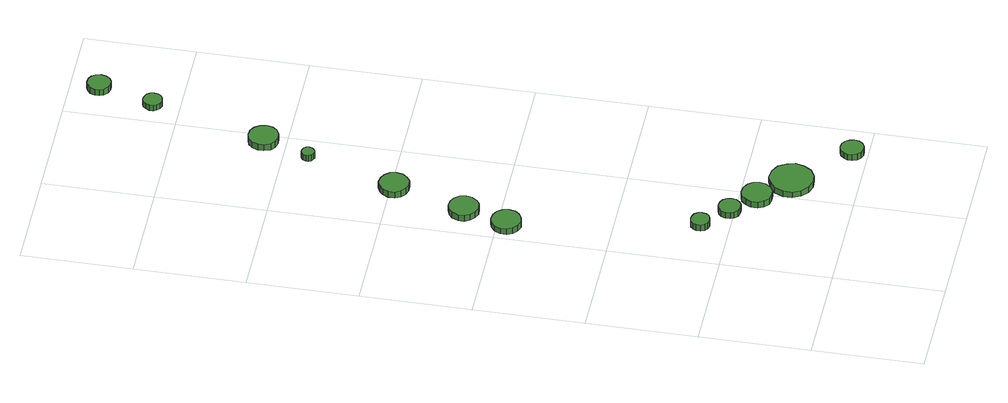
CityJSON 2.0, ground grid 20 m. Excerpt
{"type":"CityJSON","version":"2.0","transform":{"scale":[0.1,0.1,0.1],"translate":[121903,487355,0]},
"CityObjects":{
"tree1":{"type":"SolitaryVegetationObject","attributes":{"function":"something"},"geometry":[{"type":"MultiSurface","lod":"1","boundaries":[[[0,1,2,3,4,5,6,7,8,9,10,11,12,13,14]],[[15,16,17,18,19,20,21,22,23,24,25,26,27,28,29]],[[0,29,28,1]],[[1,28,27,2]],[[2,27,26,3]],[[3,26,25,4]],[[4,25,24,5]],[[5,24,23,6]],[[6,23,22,7]],[[7,22,21,8]],[[8,21,20,9]],[[9,20,19,10]],[[10,19,18,11]],[[11,18,17,12]],[[12,17,16,13]],[[13,16,15,14]],[[14,15,29,0]]]}]},
"tree2":{"type":"SolitaryVegetationObject","attributes":{"function":"something"},"geometry":[{"type":"MultiSurface","lod":"1","boundaries":[[[30,31,32,33,34,35,36,37,38,39,40,41,42,43,44]],[[45,46,47,48,49,50,51,52,53,54,55,56,57,58,59]],[[30,59,58,31]],[[31,58,57,32]],[[32,57,56,33]],[[33,56,55,34]],[[34,55,54,35]],[[35,54,53,36]],[[36,53,52,37]],[[37,52,51,38]],[[38,51,50,39]],[[39,50,49,40]],[[40,49,48,41]],[[41,48,47,42]],[[42,47,46,43]],[[43,46,45,44]],[[44,45,59,30]]]}]},
"tree3":{"type":"SolitaryVegetationObject","attributes":{"function":"something"},"geometry":[{"type":"MultiSurface","lod":"1","boundaries":[[[60,61,62,63,64,65,66,67,68,69,70,71,72,73,74]],[[75,76,77,78,79,80,81,82,83,84,85,86,87,88,89]],[[60,89,88,61]],[[61,88,87,62]],[[62,87,86,63]],[[63,86,85,64]],[[64,85,84,65]],[[65,84,83,66]],[[66,83,82,67]],[[67,82,81,68]],[[68,81,80,69]],[[69,80,79,70]],[[70,79,78,71]],[[71,78,77,72]],[[72,77,76,73]],[[73,76,75,74]],[[74,75,89,60]]]}]},
"tree4":{"type":"SolitaryVegetationObject","attributes":{"function":"something"},"geometry":[{"type":"MultiSurface","lod":"1","boundaries":[[[90,91,92,93,94,95,96,97,98,99,100,101,102,103,104]],[[105,106,107,108,109,110,111,112,113,114,115,116,117,118,119]],[[90,119,118,91]],[[91,118,117,92]],[[92,117,116,93]],[[93,116,115,94]],[[94,115,114,95]],[[95,114,113,96]],[[96,113,112,97]],[[97,112,111,98]],[[98,111,110,99]],[[99,110,109,100]],[[100,109,108,101]],[[101,108,107,102]],[[102,107,106,103]],[[103,106,105,104]],[[104,105,119,90]]]}]},
"tree5":{"type":"SolitaryVegetationObject","attributes":{"function":"something"},"geometry":[{"type":"MultiSurface","lod":"1","boundaries":[[[120,121,122,123,124,125,126,127,128,129,130,131,132,133,134]],[[135,136,137,138,139,140,141,142,143,144,145,146,147,148,149]],[[120,149,148,121]],[[121,148,147,122]],[[122,147,146,123]],[[123,146,145,124]],[[124,145,144,125]],[[125,144,143,126]],[[126,143,142,127]],[[127,142,141,128]],[[128,141,140,129]],[[129,140,139,130]],[[130,139,138,131]],[[131,138,137,132]],[[132,137,136,133]],[[133,136,135,134]],[[134,135,149,120]]]}]},
"tree6":{"type":"SolitaryVegetationObject","attributes":{"function":"something"},"geometry":[{"type":"MultiSurface","lod":"1","boundaries":[[[150,151,152,153,154,155,156,157,158,159,160,161,162,163,164]],[[165,166,167,168,169,170,171,172,173,174,175,176,177,178,179]],[[150,179,178,151]],[[151,178,177,152]],[[152,177,176,153]],[[153,176,175,154]],[[154,175,174,155]],[[155,174,173,156]],[[156,173,172,157]],[[157,172,171,158]],[[158,171,170,159]],[[159,170,169,160]],[[160,169,168,161]],[[161,168,167,162]],[[162,167,166,163]],[[163,166,165,164]],[[164,165,179,150]]]}]},
"tree7":{"type":"SolitaryVegetationObject","attributes":{"function":"something"},"geometry":[{"type":"MultiSurface","lod":"1","boundaries":[[[180,181,182,183,184,185,186,187,188,189,190,191,192,193,194]],[[195,196,197,198,199,200,201,202,203,204,205,206,207,208,209]],[[180,209,208,181]],[[181,208,207,182]],[[182,207,206,183]],[[183,206,205,184]],[[184,205,204,185]],[[185,204,203,186]],[[186,203,202,187]],[[187,202,201,188]],[[188,201,200,189]],[[189,200,199,190]],[[190,199,198,191]],[[191,198,197,192]],[[192,197,196,193]],[[193,196,195,194]],[[194,195,209,180]]]}]},
"tree8":{"type":"SolitaryVegetationObject","attributes":{"function":"something"},"geometry":[{"type":"MultiSurface","lod":"1","boundaries":[[[210,211,212,213,214,215,216,217,218,219,220,221,222,223,224]],[[225,226,227,228,229,230,231,232,233,234,235,236,237,238,239]],[[210,239,238,211]],[[211,238,237,212]],[[212,237,236,213]],[[213,236,235,214]],[[214,235,234,215]],[[215,234,233,216]],[[216,233,232,217]],[[217,232,231,218]],[[218,231,230,219]],[[219,230,229,220]],[[220,229,228,221]],[[221,228,227,222]],[[222,227,226,223]],[[223,226,225,224]],[[224,225,239,210]]]}]},
"tree9":{"type":"SolitaryVegetationObject","attributes":{"function":"something"},"geometry":[{"type":"MultiSurface","lod":"1","boundaries":[[[240,241,242,243,244,245,246,247,248,249,250,251,252,253,254]],[[255,256,257,258,259,260,261,262,263,264,265,266,267,268,269]],[[240,269,268,241]],[[241,268,267,242]],[[242,267,266,243]],[[243,266,265,244]],[[244,265,264,245]],[[245,264,263,246]],[[246,263,262,247]],[[247,262,261,248]],[[248,261,260,249]],[[249,260,259,250]],[[250,259,258,251]],[[251,258,257,252]],[[252,257,256,253]],[[253,256,255,254]],[[254,255,269,240]]]}]},
"tree10":{"type":"SolitaryVegetationObject","attributes":{"function":"something"},"geometry":[{"type":"MultiSurface","lod":"1","boundaries":[[[270,271,272,273,274,275,276,277,278,279,280,281,282,283,284]],[[285,286,287,288,289,290,291,292,293,294,295,296,297,298,299]],[[270,299,298,271]],[[271,298,297,272]],[[272,297,296,273]],[[273,296,295,274]],[[274,295,294,275]],[[275,294,293,276]],[[276,293,292,277]],[[277,292,291,278]],[[278,291,290,279]],[[279,290,289,280]],[[280,289,288,281]],[[281,288,287,282]],[[282,287,286,283]],[[283,286,285,284]],[[284,285,299,270]]]}]},
"tree11":{"type":"SolitaryVegetationObject","attributes":{"function":"something"},"geometry":[{"type":"MultiSurface","lod":"1","boundaries":[[[300,301,302,303,304,305,306,307,308,309,310,311,312,313,314]],[[315,316,317,318,319,320,321,322,323,324,325,326,327,328,329]],[[300,329,328,301]],[[301,328,327,302]],[[302,327,326,303]],[[303,326,325,304]],[[304,325,324,305]],[[305,324,323,306]],[[306,323,322,307]],[[307,322,321,308]],[[308,321,320,309]],[[309,320,319,310]],[[310,319,318,311]],[[311,318,317,312]],[[312,317,316,313]],[[313,316,315,314]],[[314,315,329,300]]]}]},
"tree12":{"type":"SolitaryVegetationObject","attributes":{"function":"something"},"geometry":[{"type":"MultiSurface","lod":"1","boundaries":[[[330,331,332,333,334,335,336,337,338,339,340,341,342,343,344]],[[345,346,347,348,349,350,351,352,353,354,355,356,357,358,359]],[[330,359,358,331]],[[331,358,357,332]],[[332,357,356,333]],[[333,356,355,334]],[[334,355,354,335]],[[335,354,353,336]],[[336,353,352,337]],[[337,352,351,338]],[[338,351,350,339]],[[339,350,349,340]],[[340,349,348,341]],[[341,348,347,342]],[[342,347,346,343]],[[343,346,345,344]],[[344,345,359,330]]]}]}
},
"vertices":[
[114,252,21],[113,259,21],[109,265,21],[102,268,21],[95,269,21],[88,267,21],[83,262,21],[80,256,21],[80,248,21],[83,242,21],[88,237,21],[95,235,21],[102,236,21],[109,239,21],[113,245,21],[113,245,8],[109,239,8],[102,236,8],[95,235,8],[88,237,8],[83,242,8],[80,248,8],[80,256,8],[83,262,8],[88,267,8],[95,269,8],[102,268,8],[109,265,8],[113,259,8],[114,252,8],
[166,209,17],[165,217,17],[160,224,17],[153,228,17],[144,229,17],[136,227,17],[130,221,17],[127,214,17],[127,205,17],[130,198,17],[136,192,17],[144,190,17],[153,190,17],[160,195,17],[165,201,17],[165,201,4],[160,195,4],[153,190,4],[144,190,4],[136,192,4],[130,198,4],[127,205,4],[127,214,4],[130,221,4],[136,227,4],[144,229,4],[153,228,4],[160,224,4],[165,217,4],[166,209,4],
[62,584,20],[60,595,20],[53,604,20],[43,609,20],[32,611,20],[22,607,20],[14,600,20],[9,590,20],[9,578,20],[14,568,20],[22,561,20],[32,557,20],[43,559,20],[53,564,20],[60,573,20],[60,573,8],[53,564,8],[43,559,8],[32,557,8],[22,561,8],[14,568,8],[9,578,8],[9,590,8],[14,600,8],[22,607,8],[32,611,8],[43,609,8],[53,604,8],[60,595,8],[62,584,8],
[216,169,19],[214,180,19],[207,189,19],[197,195,19],[186,196,19],[175,193,19],[167,185,19],[162,175,19],[162,163,19],[167,153,19],[175,145,19],[186,142,19],[197,143,19],[207,149,19],[214,158,19],[214,158,6],[207,149,6],[197,143,6],[186,142,6],[175,145,6],[167,153,6],[162,163,6],[162,175,6],[167,185,6],[175,193,6],[186,196,6],[197,195,6],[207,189,6],[214,180,6],[216,169,6],
[87,664,18],[85,675,18],[78,684,18],[69,689,18],[57,691,18],[47,687,18],[39,680,18],[34,669,18],[34,658,18],[39,648,18],[47,641,18],[57,637,18],[69,638,18],[78,644,18],[85,653,18],[85,653,5],[78,644,5],[69,638,5],[57,637,5],[47,641,5],[39,648,5],[34,658,5],[34,669,5],[39,680,5],[47,687,5],[57,691,5],[69,689,5],[78,684,5],[85,675,5],[87,664,5],
[280,117,17],[276,133,17],[267,147,17],[253,155,17],[236,157,17],[221,151,17],[209,141,17],[202,126,17],[202,109,17],[209,94,17],[221,83,17],[236,78,17],[253,80,17],[267,88,17],[276,102,17],[276,102,5],[267,88,5],[253,80,5],[236,78,5],[221,83,5],[209,94,5],[202,109,5],[202,126,5],[209,141,5],[221,151,5],[236,157,5],[253,155,5],[267,147,5],[276,133,5],[280,117,5],
[128,795,17],[126,806,17],[119,815,17],[110,820,17],[98,822,17],[88,818,17],[80,811,17],[75,800,17],[75,789,17],[80,779,17],[88,772,17],[98,768,17],[110,769,17],[119,775,17],[126,784,17],[126,784,4],[119,775,4],[110,769,4],[98,768,4],[88,772,4],[80,779,4],[75,789,4],[75,800,4],[80,811,4],[88,818,4],[98,822,4],[110,820,4],[119,815,4],[126,806,4],[128,795,4],
[362,29,17],[360,37,17],[355,44,17],[348,49,17],[339,50,17],[331,47,17],[325,41,17],[321,33,17],[321,25,17],[325,17,17],[331,11,17],[339,8,17],[348,9,17],[355,13,17],[360,20,17],[360,20,4],[355,13,4],[348,9,4],[339,8,4],[331,11,4],[325,17,4],[321,25,4],[321,33,4],[325,41,4],[331,47,4],[339,50,4],[348,49,4],[355,44,4],[360,37,4],[362,29,4],
[167,957,18],[166,962,18],[163,966,18],[159,968,18],[154,969,18],[150,967,18],[146,964,18],[144,959,18],[144,955,18],[146,950,18],[150,947,18],[154,945,18],[159,946,18],[163,948,18],[166,952,18],[166,952,5],[163,948,5],[159,946,5],[154,945,5],[150,947,5],[146,950,5],[144,955,5],[144,959,5],[146,964,5],[150,967,5],[154,969,5],[159,968,5],[163,966,5],[166,962,5],[167,957,5],
[207,1040,22],[204,1051,22],[198,1060,22],[188,1066,22],[177,1067,22],[166,1064,22],[158,1056,22],[154,1046,22],[154,1035,22],[158,1024,22],[166,1017,22],[177,1014,22],[188,1015,22],[198,1020,22],[204,1029,22],[204,1029,9],[198,1020,9],[188,1015,9],[177,1014,9],[166,1017,9],[158,1024,9],[154,1035,9],[154,1046,9],[158,1056,9],[166,1064,9],[177,1067,9],[188,1066,9],[198,1060,9],[204,1051,9],[207,1040,9],
[258,1248,21],[257,1255,21],[253,1261,21],[246,1264,21],[239,1265,21],[233,1263,21],[228,1258,21],[225,1251,21],[225,1244,21],[228,1238,21],[233,1233,21],[239,1231,21],[246,1232,21],[253,1235,21],[257,1241,21],[257,1241,9],[253,1235,9],[246,1232,9],[239,1231,9],[233,1233,9],[228,1238,9],[225,1244,9],[225,1251,9],[228,1258,9],[233,1263,9],[239,1265,9],[246,1264,9],[253,1261,9],[257,1255,9],[258,1248,9],
[294,1349,18],[292,1358,18],[287,1365,18],[280,1369,18],[271,1370,18],[263,1367,18],[256,1361,18],[253,1353,18],[253,1345,18],[256,1337,18],[263,1331,18],[271,1328,18],[280,1329,18],[287,1333,18],[292,1340,18],[292,1340,5],[287,1333,5],[280,1329,5],[271,1328,5],[263,1331,5],[256,1337,5],[253,1345,5],[253,1353,5],[256,1361,5],[263,1367,5],[271,1370,5],[280,1369,5],[287,1365,5],[292,1358,5],[294,1349,5]
]}
